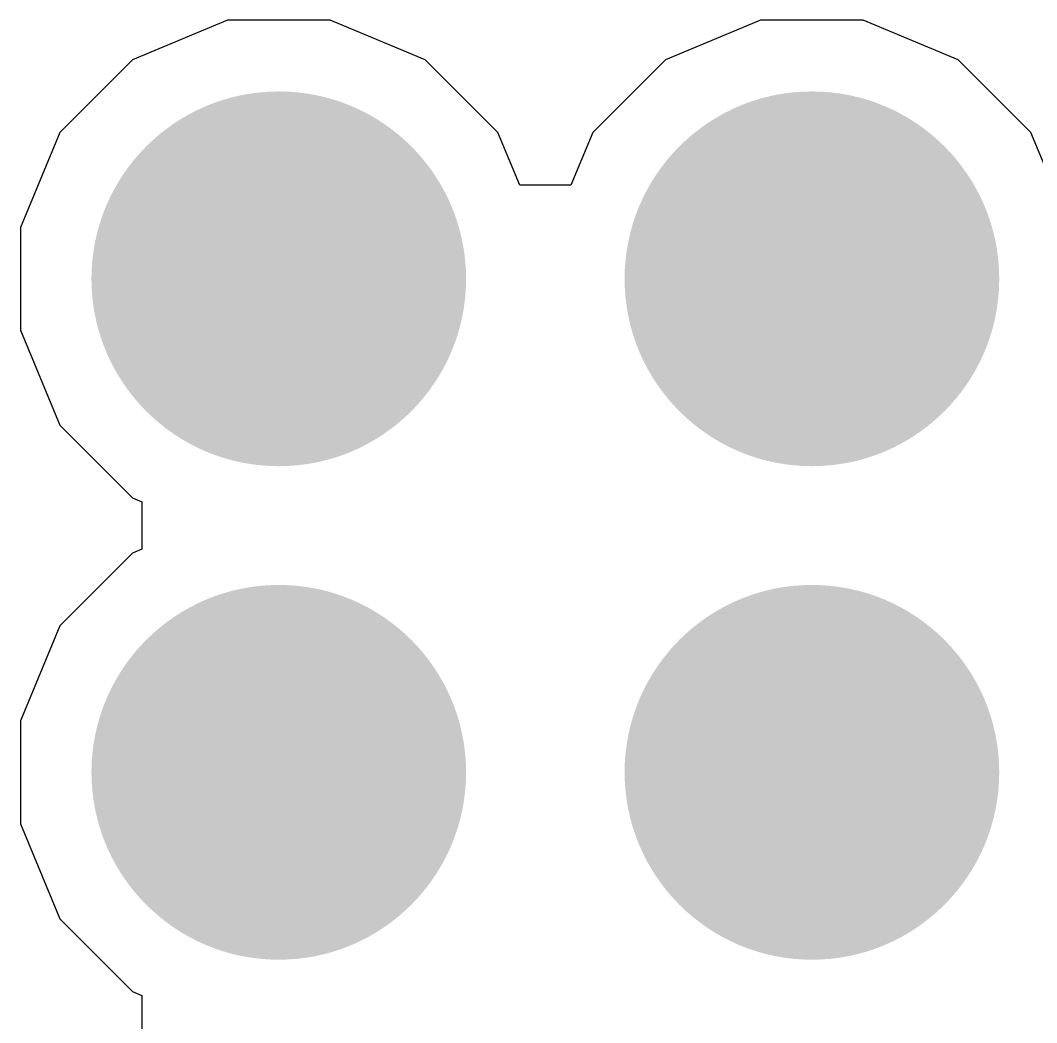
# Model space of a CAD drawing. Header units: inches. Extents: x -4 to 5258, y -4 to 5281.
# Drawn here: x 98.119 to 100.298, y 55.522 to 57.67 of the extents above; entities that cross this region are included whole.
import ezdxf

# ---------------------------------------------------------------- set-up
doc = ezdxf.new("R2010")
doc.units = ezdxf.units.IN
for name, color, linetype in [('Bottom Layer', 5, 'Continuous'), ('Bottom Solder', 6, 'Continuous'), ('Drill Drawing', 1, 'Continuous'), ('Layer 1', 16, 'Continuous'), ('Layer 2', 76, 'Continuous'), ('Top Layer', 1, 'Continuous'), ('Top Solder', 216, 'Continuous'), ('Via Holes', 16, 'Continuous')]:
    doc.layers.add(name, color=color, linetype=linetype)

msp = doc.modelspace()

# ---------------------------------------------------------------- hatches: boundary and pattern name
at = {"layer": 'Bottom Layer'}
h = msp.add_hatch(color=5, dxfattribs=at)
edge = h.paths.add_edge_path()
edge.add_arc((98.6729, 57.1158), 0.3, 0, 360)
h = msp.add_hatch(color=5, dxfattribs=at)
edge = h.paths.add_edge_path()
edge.add_arc((99.8159, 57.1158), 0.3, 0, 360)
h = msp.add_hatch(color=5, dxfattribs=at)
edge = h.paths.add_edge_path()
edge.add_arc((98.6729, 56.0581), 0.3, 0, 360)
h = msp.add_hatch(color=5, dxfattribs=at)
edge = h.paths.add_edge_path()
edge.add_arc((99.8159, 56.0581), 0.3, 0, 360)
at = {"layer": 'Bottom Solder'}
h = msp.add_hatch(color=6, dxfattribs=at)
edge = h.paths.add_edge_path()
edge.add_arc((98.6729, 57.1158), 0.4016, 0, 360)
h = msp.add_hatch(color=6, dxfattribs=at)
edge = h.paths.add_edge_path()
edge.add_arc((99.8159, 57.1158), 0.4016, 0, 360)
h = msp.add_hatch(color=6, dxfattribs=at)
edge = h.paths.add_edge_path()
edge.add_arc((98.6729, 56.0581), 0.4016, 0, 360)
h = msp.add_hatch(color=6, dxfattribs=at)
edge = h.paths.add_edge_path()
edge.add_arc((99.8159, 56.0581), 0.4016, 0, 360)
at = {"layer": 'Layer 1'}
h = msp.add_hatch(color=16, dxfattribs=at)
edge = h.paths.add_edge_path()
edge.add_arc((98.6729, 57.1158), 0.3, 0, 360)
h = msp.add_hatch(color=16, dxfattribs=at)
edge = h.paths.add_edge_path()
edge.add_arc((99.8159, 57.1158), 0.3, 0, 360)
h = msp.add_hatch(color=16, dxfattribs=at)
edge = h.paths.add_edge_path()
edge.add_arc((98.6729, 56.0581), 0.3, 0, 360)
h = msp.add_hatch(color=16, dxfattribs=at)
edge = h.paths.add_edge_path()
edge.add_arc((99.8159, 56.0581), 0.3, 0, 360)
at = {"layer": 'Layer 2'}
h = msp.add_hatch(color=76, dxfattribs=at)
edge = h.paths.add_edge_path()
edge.add_arc((98.6729, 57.1158), 0.3, 0, 360)
h = msp.add_hatch(color=76, dxfattribs=at)
edge = h.paths.add_edge_path()
edge.add_arc((99.8159, 57.1158), 0.3, 0, 360)
h = msp.add_hatch(color=76, dxfattribs=at)
edge = h.paths.add_edge_path()
edge.add_arc((98.6729, 56.0581), 0.3, 0, 360)
h = msp.add_hatch(color=76, dxfattribs=at)
edge = h.paths.add_edge_path()
edge.add_arc((99.8159, 56.0581), 0.3, 0, 360)
at = {"layer": 'Top Layer'}
h = msp.add_hatch(color=1, dxfattribs=at)
edge = h.paths.add_edge_path()
edge.add_arc((98.6729, 57.1158), 0.3, 0, 360)
h = msp.add_hatch(color=1, dxfattribs=at)
edge = h.paths.add_edge_path()
edge.add_arc((99.8159, 57.1158), 0.3, 0, 360)
h = msp.add_hatch(color=1, dxfattribs=at)
edge = h.paths.add_edge_path()
edge.add_arc((98.6729, 56.0581), 0.3, 0, 360)
h = msp.add_hatch(color=1, dxfattribs=at)
edge = h.paths.add_edge_path()
edge.add_arc((99.8159, 56.0581), 0.3, 0, 360)
at = {"layer": 'Top Solder'}
h = msp.add_hatch(color=216, dxfattribs=at)
edge = h.paths.add_edge_path()
edge.add_arc((98.6729, 57.1158), 0.4016, 0, 360)
h = msp.add_hatch(color=216, dxfattribs=at)
edge = h.paths.add_edge_path()
edge.add_arc((99.8159, 57.1158), 0.4016, 0, 360)
h = msp.add_hatch(color=216, dxfattribs=at)
edge = h.paths.add_edge_path()
edge.add_arc((98.6729, 56.0581), 0.4016, 0, 360)
h = msp.add_hatch(color=216, dxfattribs=at)
edge = h.paths.add_edge_path()
edge.add_arc((99.8159, 56.0581), 0.4016, 0, 360)
at = {"layer": 'Via Holes'}
h = msp.add_hatch(color=7, dxfattribs=at)
edge = h.paths.add_edge_path()
edge.add_arc((98.6729, 57.1158), 0.15, 0, 360)
h = msp.add_hatch(color=7, dxfattribs=at)
edge = h.paths.add_edge_path()
edge.add_arc((99.8159, 57.1158), 0.15, 0, 360)
h = msp.add_hatch(color=7, dxfattribs=at)
edge = h.paths.add_edge_path()
edge.add_arc((98.6729, 56.0581), 0.15, 0, 360)
h = msp.add_hatch(color=7, dxfattribs=at)
edge = h.paths.add_edge_path()
edge.add_arc((99.8159, 56.0581), 0.15, 0, 360)

# ---------------------------------------------------------------- linework, layer by layer
at = {"layer": 'Drill Drawing'}
for points in [[(98.5459, 57.2428, 0.0508, 0.0508, 0), (98.5459, 57.3698, 0.0508, 0.0508, 0)], [(98.5459, 57.3698, 0.0508, 0.0508, 0), (98.7999, 57.3698, 0.0508, 0.0508, 0)], [(98.7999, 57.2428, 0.0508, 0.0508, 0), (98.7999, 57.3698, 0.0508, 0.0508, 0)], [(99.6889, 57.2428, 0.0508, 0.0508, 0), (99.6889, 57.3698, 0.0508, 0.0508, 0)], [(99.6889, 57.3698, 0.0508, 0.0508, 0), (99.9429, 57.3698, 0.0508, 0.0508, 0)], [(99.9429, 57.2428, 0.0508, 0.0508, 0), (99.9429, 57.3698, 0.0508, 0.0508, 0)], [(98.5967, 57.192, 0.0508, 0.0508, 0), (98.5967, 57.2682, 0.0508, 0.0508, 0)], [(98.5967, 57.2682, 0.0508, 0.0508, 0), (98.7491, 57.2682, 0.0508, 0.0508, 0)], [(98.7491, 57.192, 0.0508, 0.0508, 0), (98.7491, 57.2682, 0.0508, 0.0508, 0)], [(99.7397, 57.192, 0.0508, 0.0508, 0), (99.7397, 57.2682, 0.0508, 0.0508, 0)], [(99.7397, 57.2682, 0.0508, 0.0508, 0), (99.8921, 57.2682, 0.0508, 0.0508, 0)], [(99.8921, 57.192, 0.0508, 0.0508, 0), (99.8921, 57.2682, 0.0508, 0.0508, 0)], [(98.4189, 56.9888, 0.0508, 0.0508, 0), (98.4189, 57.2428, 0.0508, 0.0508, 0)], [(98.4189, 57.2428, 0.0508, 0.0508, 0), (98.5459, 57.2428, 0.0508, 0.0508, 0)], [(98.7999, 57.2428, 0.0508, 0.0508, 0), (98.9269, 57.2428, 0.0508, 0.0508, 0)], [(98.9269, 56.9888, 0.0508, 0.0508, 0), (98.9269, 57.2428, 0.0508, 0.0508, 0)], [(99.5619, 56.9888, 0.0508, 0.0508, 0), (99.5619, 57.2428, 0.0508, 0.0508, 0)], [(99.5619, 57.2428, 0.0508, 0.0508, 0), (99.6889, 57.2428, 0.0508, 0.0508, 0)], [(99.9429, 57.2428, 0.0508, 0.0508, 0), (100.0699, 57.2428, 0.0508, 0.0508, 0)], [(100.0699, 56.9888, 0.0508, 0.0508, 0), (100.0699, 57.2428, 0.0508, 0.0508, 0)], [(98.5205, 57.0396, 0.0508, 0.0508, 0), (98.5205, 57.192, 0.0508, 0.0508, 0)], [(98.5205, 57.192, 0.0508, 0.0508, 0), (98.5967, 57.192, 0.0508, 0.0508, 0)], [(98.7491, 57.192, 0.0508, 0.0508, 0), (98.8253, 57.192, 0.0508, 0.0508, 0)], [(98.8253, 57.0396, 0.0508, 0.0508, 0), (98.8253, 57.192, 0.0508, 0.0508, 0)], [(99.6635, 57.0396, 0.0508, 0.0508, 0), (99.6635, 57.192, 0.0508, 0.0508, 0)], [(99.6635, 57.192, 0.0508, 0.0508, 0), (99.7397, 57.192, 0.0508, 0.0508, 0)], [(99.8921, 57.192, 0.0508, 0.0508, 0), (99.9683, 57.192, 0.0508, 0.0508, 0)], [(99.9683, 57.0396, 0.0508, 0.0508, 0), (99.9683, 57.192, 0.0508, 0.0508, 0)], [(98.5205, 57.0396, 0.0508, 0.0508, 0), (98.5967, 57.0396, 0.0508, 0.0508, 0)], [(98.5967, 56.9634, 0.0508, 0.0508, 0), (98.5967, 57.0396, 0.0508, 0.0508, 0)], [(98.7491, 57.0396, 0.0508, 0.0508, 0), (98.8253, 57.0396, 0.0508, 0.0508, 0)], [(98.7491, 56.9634, 0.0508, 0.0508, 0), (98.7491, 57.0396, 0.0508, 0.0508, 0)], [(99.6635, 57.0396, 0.0508, 0.0508, 0), (99.7397, 57.0396, 0.0508, 0.0508, 0)], [(99.7397, 56.9634, 0.0508, 0.0508, 0), (99.7397, 57.0396, 0.0508, 0.0508, 0)], [(99.8921, 57.0396, 0.0508, 0.0508, 0), (99.9683, 57.0396, 0.0508, 0.0508, 0)], [(99.8921, 56.9634, 0.0508, 0.0508, 0), (99.8921, 57.0396, 0.0508, 0.0508, 0)], [(98.4189, 56.9888, 0.0508, 0.0508, 0), (98.5459, 56.9888, 0.0508, 0.0508, 0)], [(98.5459, 56.8618, 0.0508, 0.0508, 0), (98.5459, 56.9888, 0.0508, 0.0508, 0)], [(98.7999, 56.9888, 0.0508, 0.0508, 0), (98.9269, 56.9888, 0.0508, 0.0508, 0)], [(98.7999, 56.8618, 0.0508, 0.0508, 0), (98.7999, 56.9888, 0.0508, 0.0508, 0)], [(99.5619, 56.9888, 0.0508, 0.0508, 0), (99.6889, 56.9888, 0.0508, 0.0508, 0)], [(99.6889, 56.8618, 0.0508, 0.0508, 0), (99.6889, 56.9888, 0.0508, 0.0508, 0)], [(99.9429, 56.9888, 0.0508, 0.0508, 0), (100.0699, 56.9888, 0.0508, 0.0508, 0)], [(99.9429, 56.8618, 0.0508, 0.0508, 0), (99.9429, 56.9888, 0.0508, 0.0508, 0)], [(98.5967, 56.9634, 0.0508, 0.0508, 0), (98.7491, 56.9634, 0.0508, 0.0508, 0)], [(99.7397, 56.9634, 0.0508, 0.0508, 0), (99.8921, 56.9634, 0.0508, 0.0508, 0)], [(98.5459, 56.8618, 0.0508, 0.0508, 0), (98.7999, 56.8618, 0.0508, 0.0508, 0)], [(99.6889, 56.8618, 0.0508, 0.0508, 0), (99.9429, 56.8618, 0.0508, 0.0508, 0)], [(98.5459, 56.1851, 0.0508, 0.0508, 0), (98.5459, 56.3121, 0.0508, 0.0508, 0)], [(98.5459, 56.3121, 0.0508, 0.0508, 0), (98.7999, 56.3121, 0.0508, 0.0508, 0)], [(98.7999, 56.1851, 0.0508, 0.0508, 0), (98.7999, 56.3121, 0.0508, 0.0508, 0)], [(99.6889, 56.1851, 0.0508, 0.0508, 0), (99.6889, 56.3121, 0.0508, 0.0508, 0)], [(99.6889, 56.3121, 0.0508, 0.0508, 0), (99.9429, 56.3121, 0.0508, 0.0508, 0)], [(99.9429, 56.1851, 0.0508, 0.0508, 0), (99.9429, 56.3121, 0.0508, 0.0508, 0)], [(98.5967, 56.1343, 0.0508, 0.0508, 0), (98.5967, 56.2105, 0.0508, 0.0508, 0)], [(98.5967, 56.2105, 0.0508, 0.0508, 0), (98.7491, 56.2105, 0.0508, 0.0508, 0)], [(98.7491, 56.1343, 0.0508, 0.0508, 0), (98.7491, 56.2105, 0.0508, 0.0508, 0)], [(99.7397, 56.1343, 0.0508, 0.0508, 0), (99.7397, 56.2105, 0.0508, 0.0508, 0)], [(99.7397, 56.2105, 0.0508, 0.0508, 0), (99.8921, 56.2105, 0.0508, 0.0508, 0)], [(99.8921, 56.1343, 0.0508, 0.0508, 0), (99.8921, 56.2105, 0.0508, 0.0508, 0)], [(98.4189, 55.9311, 0.0508, 0.0508, 0), (98.4189, 56.1851, 0.0508, 0.0508, 0)], [(98.4189, 56.1851, 0.0508, 0.0508, 0), (98.5459, 56.1851, 0.0508, 0.0508, 0)], [(98.7999, 56.1851, 0.0508, 0.0508, 0), (98.9269, 56.1851, 0.0508, 0.0508, 0)], [(98.9269, 55.9311, 0.0508, 0.0508, 0), (98.9269, 56.1851, 0.0508, 0.0508, 0)], [(99.5619, 55.9311, 0.0508, 0.0508, 0), (99.5619, 56.1851, 0.0508, 0.0508, 0)], [(99.5619, 56.1851, 0.0508, 0.0508, 0), (99.6889, 56.1851, 0.0508, 0.0508, 0)], [(99.9429, 56.1851, 0.0508, 0.0508, 0), (100.0699, 56.1851, 0.0508, 0.0508, 0)], [(100.0699, 55.9311, 0.0508, 0.0508, 0), (100.0699, 56.1851, 0.0508, 0.0508, 0)], [(98.5205, 55.9819, 0.0508, 0.0508, 0), (98.5205, 56.1343, 0.0508, 0.0508, 0)], [(98.5205, 56.1343, 0.0508, 0.0508, 0), (98.5967, 56.1343, 0.0508, 0.0508, 0)], [(98.7491, 56.1343, 0.0508, 0.0508, 0), (98.8253, 56.1343, 0.0508, 0.0508, 0)], [(98.8253, 55.9819, 0.0508, 0.0508, 0), (98.8253, 56.1343, 0.0508, 0.0508, 0)], [(99.6635, 55.9819, 0.0508, 0.0508, 0), (99.6635, 56.1343, 0.0508, 0.0508, 0)], [(99.6635, 56.1343, 0.0508, 0.0508, 0), (99.7397, 56.1343, 0.0508, 0.0508, 0)], [(99.8921, 56.1343, 0.0508, 0.0508, 0), (99.9683, 56.1343, 0.0508, 0.0508, 0)], [(99.9683, 55.9819, 0.0508, 0.0508, 0), (99.9683, 56.1343, 0.0508, 0.0508, 0)], [(98.5205, 55.9819, 0.0508, 0.0508, 0), (98.5967, 55.9819, 0.0508, 0.0508, 0)], [(98.5967, 55.9057, 0.0508, 0.0508, 0), (98.5967, 55.9819, 0.0508, 0.0508, 0)], [(98.7491, 55.9819, 0.0508, 0.0508, 0), (98.8253, 55.9819, 0.0508, 0.0508, 0)], [(98.7491, 55.9057, 0.0508, 0.0508, 0), (98.7491, 55.9819, 0.0508, 0.0508, 0)], [(99.6635, 55.9819, 0.0508, 0.0508, 0), (99.7397, 55.9819, 0.0508, 0.0508, 0)], [(99.7397, 55.9057, 0.0508, 0.0508, 0), (99.7397, 55.9819, 0.0508, 0.0508, 0)], [(99.8921, 55.9819, 0.0508, 0.0508, 0), (99.9683, 55.9819, 0.0508, 0.0508, 0)], [(99.8921, 55.9057, 0.0508, 0.0508, 0), (99.8921, 55.9819, 0.0508, 0.0508, 0)], [(98.4189, 55.9311, 0.0508, 0.0508, 0), (98.5459, 55.9311, 0.0508, 0.0508, 0)], [(98.5459, 55.8041, 0.0508, 0.0508, 0), (98.5459, 55.9311, 0.0508, 0.0508, 0)], [(98.7999, 55.9311, 0.0508, 0.0508, 0), (98.9269, 55.9311, 0.0508, 0.0508, 0)], [(98.7999, 55.8041, 0.0508, 0.0508, 0), (98.7999, 55.9311, 0.0508, 0.0508, 0)], [(99.5619, 55.9311, 0.0508, 0.0508, 0), (99.6889, 55.9311, 0.0508, 0.0508, 0)], [(99.6889, 55.8041, 0.0508, 0.0508, 0), (99.6889, 55.9311, 0.0508, 0.0508, 0)], [(99.9429, 55.9311, 0.0508, 0.0508, 0), (100.0699, 55.9311, 0.0508, 0.0508, 0)], [(99.9429, 55.8041, 0.0508, 0.0508, 0), (99.9429, 55.9311, 0.0508, 0.0508, 0)], [(98.5967, 55.9057, 0.0508, 0.0508, 0), (98.7491, 55.9057, 0.0508, 0.0508, 0)], [(99.7397, 55.9057, 0.0508, 0.0508, 0), (99.8921, 55.9057, 0.0508, 0.0508, 0)], [(98.5459, 55.8041, 0.0508, 0.0508, 0), (98.7999, 55.8041, 0.0508, 0.0508, 0)], [(99.6889, 55.8041, 0.0508, 0.0508, 0), (99.9429, 55.8041, 0.0508, 0.0508, 0)]]:
    msp.add_lwpolyline(points, format="xyseb", dxfattribs=at)
for points in [[(98.5332, 57.3698, 0.0254, 0.0254, 1), (98.5586, 57.3698, 0.0254, 0.0254, 1)], [(98.5332, 57.3698, 0.0254, 0.0254, 1), (98.5586, 57.3698, 0.0254, 0.0254, 1)], [(98.7872, 57.3698, 0.0254, 0.0254, 1), (98.8126, 57.3698, 0.0254, 0.0254, 1)], [(98.7872, 57.3698, 0.0254, 0.0254, 1), (98.8126, 57.3698, 0.0254, 0.0254, 1)], [(99.6762, 57.3698, 0.0254, 0.0254, 1), (99.7016, 57.3698, 0.0254, 0.0254, 1)], [(99.6762, 57.3698, 0.0254, 0.0254, 1), (99.7016, 57.3698, 0.0254, 0.0254, 1)], [(99.9302, 57.3698, 0.0254, 0.0254, 1), (99.9556, 57.3698, 0.0254, 0.0254, 1)], [(99.9302, 57.3698, 0.0254, 0.0254, 1), (99.9556, 57.3698, 0.0254, 0.0254, 1)], [(98.584, 57.2682, 0.0254, 0.0254, 1), (98.6094, 57.2682, 0.0254, 0.0254, 1)], [(98.584, 57.2682, 0.0254, 0.0254, 1), (98.6094, 57.2682, 0.0254, 0.0254, 1)], [(98.7364, 57.2682, 0.0254, 0.0254, 1), (98.7618, 57.2682, 0.0254, 0.0254, 1)], [(98.7364, 57.2682, 0.0254, 0.0254, 1), (98.7618, 57.2682, 0.0254, 0.0254, 1)], [(99.727, 57.2682, 0.0254, 0.0254, 1), (99.7524, 57.2682, 0.0254, 0.0254, 1)], [(99.727, 57.2682, 0.0254, 0.0254, 1), (99.7524, 57.2682, 0.0254, 0.0254, 1)], [(99.8794, 57.2682, 0.0254, 0.0254, 1), (99.9048, 57.2682, 0.0254, 0.0254, 1)], [(99.8794, 57.2682, 0.0254, 0.0254, 1), (99.9048, 57.2682, 0.0254, 0.0254, 1)], [(98.4062, 57.2428, 0.0254, 0.0254, 1), (98.4316, 57.2428, 0.0254, 0.0254, 1)], [(98.4062, 57.2428, 0.0254, 0.0254, 1), (98.4316, 57.2428, 0.0254, 0.0254, 1)], [(98.5332, 57.2428, 0.0254, 0.0254, 1), (98.5586, 57.2428, 0.0254, 0.0254, 1)], [(98.5332, 57.2428, 0.0254, 0.0254, 1), (98.5586, 57.2428, 0.0254, 0.0254, 1)], [(98.7872, 57.2428, 0.0254, 0.0254, 1), (98.8126, 57.2428, 0.0254, 0.0254, 1)], [(98.7872, 57.2428, 0.0254, 0.0254, 1), (98.8126, 57.2428, 0.0254, 0.0254, 1)], [(98.9142, 57.2428, 0.0254, 0.0254, 1), (98.9396, 57.2428, 0.0254, 0.0254, 1)], [(98.9142, 57.2428, 0.0254, 0.0254, 1), (98.9396, 57.2428, 0.0254, 0.0254, 1)], [(99.5492, 57.2428, 0.0254, 0.0254, 1), (99.5746, 57.2428, 0.0254, 0.0254, 1)], [(99.5492, 57.2428, 0.0254, 0.0254, 1), (99.5746, 57.2428, 0.0254, 0.0254, 1)], [(99.6762, 57.2428, 0.0254, 0.0254, 1), (99.7016, 57.2428, 0.0254, 0.0254, 1)], [(99.6762, 57.2428, 0.0254, 0.0254, 1), (99.7016, 57.2428, 0.0254, 0.0254, 1)], [(99.9302, 57.2428, 0.0254, 0.0254, 1), (99.9556, 57.2428, 0.0254, 0.0254, 1)], [(99.9302, 57.2428, 0.0254, 0.0254, 1), (99.9556, 57.2428, 0.0254, 0.0254, 1)], [(100.0572, 57.2428, 0.0254, 0.0254, 1), (100.0826, 57.2428, 0.0254, 0.0254, 1)], [(100.0572, 57.2428, 0.0254, 0.0254, 1), (100.0826, 57.2428, 0.0254, 0.0254, 1)], [(98.5078, 57.192, 0.0254, 0.0254, 1), (98.5332, 57.192, 0.0254, 0.0254, 1)], [(98.5078, 57.192, 0.0254, 0.0254, 1), (98.5332, 57.192, 0.0254, 0.0254, 1)], [(98.584, 57.192, 0.0254, 0.0254, 1), (98.6094, 57.192, 0.0254, 0.0254, 1)], [(98.584, 57.192, 0.0254, 0.0254, 1), (98.6094, 57.192, 0.0254, 0.0254, 1)], [(98.7364, 57.192, 0.0254, 0.0254, 1), (98.7618, 57.192, 0.0254, 0.0254, 1)], [(98.7364, 57.192, 0.0254, 0.0254, 1), (98.7618, 57.192, 0.0254, 0.0254, 1)], [(98.8126, 57.192, 0.0254, 0.0254, 1), (98.838, 57.192, 0.0254, 0.0254, 1)], [(98.8126, 57.192, 0.0254, 0.0254, 1), (98.838, 57.192, 0.0254, 0.0254, 1)], [(99.6508, 57.192, 0.0254, 0.0254, 1), (99.6762, 57.192, 0.0254, 0.0254, 1)], [(99.6508, 57.192, 0.0254, 0.0254, 1), (99.6762, 57.192, 0.0254, 0.0254, 1)], [(99.727, 57.192, 0.0254, 0.0254, 1), (99.7524, 57.192, 0.0254, 0.0254, 1)], [(99.727, 57.192, 0.0254, 0.0254, 1), (99.7524, 57.192, 0.0254, 0.0254, 1)], [(99.8794, 57.192, 0.0254, 0.0254, 1), (99.9048, 57.192, 0.0254, 0.0254, 1)], [(99.8794, 57.192, 0.0254, 0.0254, 1), (99.9048, 57.192, 0.0254, 0.0254, 1)], [(99.9556, 57.192, 0.0254, 0.0254, 1), (99.981, 57.192, 0.0254, 0.0254, 1)], [(99.9556, 57.192, 0.0254, 0.0254, 1), (99.981, 57.192, 0.0254, 0.0254, 1)], [(98.5078, 57.0396, 0.0254, 0.0254, 1), (98.5332, 57.0396, 0.0254, 0.0254, 1)], [(98.5078, 57.0396, 0.0254, 0.0254, 1), (98.5332, 57.0396, 0.0254, 0.0254, 1)], [(98.584, 57.0396, 0.0254, 0.0254, 1), (98.6094, 57.0396, 0.0254, 0.0254, 1)], [(98.584, 57.0396, 0.0254, 0.0254, 1), (98.6094, 57.0396, 0.0254, 0.0254, 1)], [(98.7364, 57.0396, 0.0254, 0.0254, 1), (98.7618, 57.0396, 0.0254, 0.0254, 1)], [(98.7364, 57.0396, 0.0254, 0.0254, 1), (98.7618, 57.0396, 0.0254, 0.0254, 1)], [(98.8126, 57.0396, 0.0254, 0.0254, 1), (98.838, 57.0396, 0.0254, 0.0254, 1)], [(98.8126, 57.0396, 0.0254, 0.0254, 1), (98.838, 57.0396, 0.0254, 0.0254, 1)], [(99.6508, 57.0396, 0.0254, 0.0254, 1), (99.6762, 57.0396, 0.0254, 0.0254, 1)], [(99.6508, 57.0396, 0.0254, 0.0254, 1), (99.6762, 57.0396, 0.0254, 0.0254, 1)], [(99.727, 57.0396, 0.0254, 0.0254, 1), (99.7524, 57.0396, 0.0254, 0.0254, 1)], [(99.727, 57.0396, 0.0254, 0.0254, 1), (99.7524, 57.0396, 0.0254, 0.0254, 1)], [(99.8794, 57.0396, 0.0254, 0.0254, 1), (99.9048, 57.0396, 0.0254, 0.0254, 1)], [(99.8794, 57.0396, 0.0254, 0.0254, 1), (99.9048, 57.0396, 0.0254, 0.0254, 1)], [(99.9556, 57.0396, 0.0254, 0.0254, 1), (99.981, 57.0396, 0.0254, 0.0254, 1)], [(99.9556, 57.0396, 0.0254, 0.0254, 1), (99.981, 57.0396, 0.0254, 0.0254, 1)], [(98.4062, 56.9888, 0.0254, 0.0254, 1), (98.4316, 56.9888, 0.0254, 0.0254, 1)], [(98.4062, 56.9888, 0.0254, 0.0254, 1), (98.4316, 56.9888, 0.0254, 0.0254, 1)], [(98.5332, 56.9888, 0.0254, 0.0254, 1), (98.5586, 56.9888, 0.0254, 0.0254, 1)], [(98.5332, 56.9888, 0.0254, 0.0254, 1), (98.5586, 56.9888, 0.0254, 0.0254, 1)], [(98.7872, 56.9888, 0.0254, 0.0254, 1), (98.8126, 56.9888, 0.0254, 0.0254, 1)], [(98.7872, 56.9888, 0.0254, 0.0254, 1), (98.8126, 56.9888, 0.0254, 0.0254, 1)], [(98.9142, 56.9888, 0.0254, 0.0254, 1), (98.9396, 56.9888, 0.0254, 0.0254, 1)], [(98.9142, 56.9888, 0.0254, 0.0254, 1), (98.9396, 56.9888, 0.0254, 0.0254, 1)], [(99.5492, 56.9888, 0.0254, 0.0254, 1), (99.5746, 56.9888, 0.0254, 0.0254, 1)], [(99.5492, 56.9888, 0.0254, 0.0254, 1), (99.5746, 56.9888, 0.0254, 0.0254, 1)], [(99.6762, 56.9888, 0.0254, 0.0254, 1), (99.7016, 56.9888, 0.0254, 0.0254, 1)], [(99.6762, 56.9888, 0.0254, 0.0254, 1), (99.7016, 56.9888, 0.0254, 0.0254, 1)], [(99.9302, 56.9888, 0.0254, 0.0254, 1), (99.9556, 56.9888, 0.0254, 0.0254, 1)], [(99.9302, 56.9888, 0.0254, 0.0254, 1), (99.9556, 56.9888, 0.0254, 0.0254, 1)], [(100.0572, 56.9888, 0.0254, 0.0254, 1), (100.0826, 56.9888, 0.0254, 0.0254, 1)], [(100.0572, 56.9888, 0.0254, 0.0254, 1), (100.0826, 56.9888, 0.0254, 0.0254, 1)], [(98.584, 56.9634, 0.0254, 0.0254, 1), (98.6094, 56.9634, 0.0254, 0.0254, 1)], [(98.584, 56.9634, 0.0254, 0.0254, 1), (98.6094, 56.9634, 0.0254, 0.0254, 1)], [(98.7364, 56.9634, 0.0254, 0.0254, 1), (98.7618, 56.9634, 0.0254, 0.0254, 1)], [(98.7364, 56.9634, 0.0254, 0.0254, 1), (98.7618, 56.9634, 0.0254, 0.0254, 1)], [(99.727, 56.9634, 0.0254, 0.0254, 1), (99.7524, 56.9634, 0.0254, 0.0254, 1)], [(99.727, 56.9634, 0.0254, 0.0254, 1), (99.7524, 56.9634, 0.0254, 0.0254, 1)], [(99.8794, 56.9634, 0.0254, 0.0254, 1), (99.9048, 56.9634, 0.0254, 0.0254, 1)], [(99.8794, 56.9634, 0.0254, 0.0254, 1), (99.9048, 56.9634, 0.0254, 0.0254, 1)], [(98.5332, 56.8618, 0.0254, 0.0254, 1), (98.5586, 56.8618, 0.0254, 0.0254, 1)], [(98.5332, 56.8618, 0.0254, 0.0254, 1), (98.5586, 56.8618, 0.0254, 0.0254, 1)], [(98.7872, 56.8618, 0.0254, 0.0254, 1), (98.8126, 56.8618, 0.0254, 0.0254, 1)], [(98.7872, 56.8618, 0.0254, 0.0254, 1), (98.8126, 56.8618, 0.0254, 0.0254, 1)], [(99.6762, 56.8618, 0.0254, 0.0254, 1), (99.7016, 56.8618, 0.0254, 0.0254, 1)], [(99.6762, 56.8618, 0.0254, 0.0254, 1), (99.7016, 56.8618, 0.0254, 0.0254, 1)], [(99.9302, 56.8618, 0.0254, 0.0254, 1), (99.9556, 56.8618, 0.0254, 0.0254, 1)], [(99.9302, 56.8618, 0.0254, 0.0254, 1), (99.9556, 56.8618, 0.0254, 0.0254, 1)], [(98.5332, 56.3121, 0.0254, 0.0254, 1), (98.5586, 56.3121, 0.0254, 0.0254, 1)], [(98.5332, 56.3121, 0.0254, 0.0254, 1), (98.5586, 56.3121, 0.0254, 0.0254, 1)], [(98.7872, 56.3121, 0.0254, 0.0254, 1), (98.8126, 56.3121, 0.0254, 0.0254, 1)], [(98.7872, 56.3121, 0.0254, 0.0254, 1), (98.8126, 56.3121, 0.0254, 0.0254, 1)], [(99.6762, 56.3121, 0.0254, 0.0254, 1), (99.7016, 56.3121, 0.0254, 0.0254, 1)], [(99.6762, 56.3121, 0.0254, 0.0254, 1), (99.7016, 56.3121, 0.0254, 0.0254, 1)], [(99.9302, 56.3121, 0.0254, 0.0254, 1), (99.9556, 56.3121, 0.0254, 0.0254, 1)], [(99.9302, 56.3121, 0.0254, 0.0254, 1), (99.9556, 56.3121, 0.0254, 0.0254, 1)], [(98.584, 56.2105, 0.0254, 0.0254, 1), (98.6094, 56.2105, 0.0254, 0.0254, 1)], [(98.584, 56.2105, 0.0254, 0.0254, 1), (98.6094, 56.2105, 0.0254, 0.0254, 1)], [(98.7364, 56.2105, 0.0254, 0.0254, 1), (98.7618, 56.2105, 0.0254, 0.0254, 1)], [(98.7364, 56.2105, 0.0254, 0.0254, 1), (98.7618, 56.2105, 0.0254, 0.0254, 1)], [(99.727, 56.2105, 0.0254, 0.0254, 1), (99.7524, 56.2105, 0.0254, 0.0254, 1)], [(99.727, 56.2105, 0.0254, 0.0254, 1), (99.7524, 56.2105, 0.0254, 0.0254, 1)], [(99.8794, 56.2105, 0.0254, 0.0254, 1), (99.9048, 56.2105, 0.0254, 0.0254, 1)], [(99.8794, 56.2105, 0.0254, 0.0254, 1), (99.9048, 56.2105, 0.0254, 0.0254, 1)], [(98.4062, 56.1851, 0.0254, 0.0254, 1), (98.4316, 56.1851, 0.0254, 0.0254, 1)], [(98.4062, 56.1851, 0.0254, 0.0254, 1), (98.4316, 56.1851, 0.0254, 0.0254, 1)], [(98.5332, 56.1851, 0.0254, 0.0254, 1), (98.5586, 56.1851, 0.0254, 0.0254, 1)], [(98.5332, 56.1851, 0.0254, 0.0254, 1), (98.5586, 56.1851, 0.0254, 0.0254, 1)], [(98.7872, 56.1851, 0.0254, 0.0254, 1), (98.8126, 56.1851, 0.0254, 0.0254, 1)], [(98.7872, 56.1851, 0.0254, 0.0254, 1), (98.8126, 56.1851, 0.0254, 0.0254, 1)], [(98.9142, 56.1851, 0.0254, 0.0254, 1), (98.9396, 56.1851, 0.0254, 0.0254, 1)], [(98.9142, 56.1851, 0.0254, 0.0254, 1), (98.9396, 56.1851, 0.0254, 0.0254, 1)], [(99.5492, 56.1851, 0.0254, 0.0254, 1), (99.5746, 56.1851, 0.0254, 0.0254, 1)], [(99.5492, 56.1851, 0.0254, 0.0254, 1), (99.5746, 56.1851, 0.0254, 0.0254, 1)], [(99.6762, 56.1851, 0.0254, 0.0254, 1), (99.7016, 56.1851, 0.0254, 0.0254, 1)], [(99.6762, 56.1851, 0.0254, 0.0254, 1), (99.7016, 56.1851, 0.0254, 0.0254, 1)], [(99.9302, 56.1851, 0.0254, 0.0254, 1), (99.9556, 56.1851, 0.0254, 0.0254, 1)], [(99.9302, 56.1851, 0.0254, 0.0254, 1), (99.9556, 56.1851, 0.0254, 0.0254, 1)], [(100.0572, 56.1851, 0.0254, 0.0254, 1), (100.0826, 56.1851, 0.0254, 0.0254, 1)], [(100.0572, 56.1851, 0.0254, 0.0254, 1), (100.0826, 56.1851, 0.0254, 0.0254, 1)], [(98.5078, 56.1343, 0.0254, 0.0254, 1), (98.5332, 56.1343, 0.0254, 0.0254, 1)], [(98.5078, 56.1343, 0.0254, 0.0254, 1), (98.5332, 56.1343, 0.0254, 0.0254, 1)], [(98.584, 56.1343, 0.0254, 0.0254, 1), (98.6094, 56.1343, 0.0254, 0.0254, 1)], [(98.584, 56.1343, 0.0254, 0.0254, 1), (98.6094, 56.1343, 0.0254, 0.0254, 1)], [(98.7364, 56.1343, 0.0254, 0.0254, 1), (98.7618, 56.1343, 0.0254, 0.0254, 1)], [(98.7364, 56.1343, 0.0254, 0.0254, 1), (98.7618, 56.1343, 0.0254, 0.0254, 1)], [(98.8126, 56.1343, 0.0254, 0.0254, 1), (98.838, 56.1343, 0.0254, 0.0254, 1)], [(98.8126, 56.1343, 0.0254, 0.0254, 1), (98.838, 56.1343, 0.0254, 0.0254, 1)], [(99.6508, 56.1343, 0.0254, 0.0254, 1), (99.6762, 56.1343, 0.0254, 0.0254, 1)], [(99.6508, 56.1343, 0.0254, 0.0254, 1), (99.6762, 56.1343, 0.0254, 0.0254, 1)], [(99.727, 56.1343, 0.0254, 0.0254, 1), (99.7524, 56.1343, 0.0254, 0.0254, 1)], [(99.727, 56.1343, 0.0254, 0.0254, 1), (99.7524, 56.1343, 0.0254, 0.0254, 1)], [(99.8794, 56.1343, 0.0254, 0.0254, 1), (99.9048, 56.1343, 0.0254, 0.0254, 1)], [(99.8794, 56.1343, 0.0254, 0.0254, 1), (99.9048, 56.1343, 0.0254, 0.0254, 1)], [(99.9556, 56.1343, 0.0254, 0.0254, 1), (99.981, 56.1343, 0.0254, 0.0254, 1)], [(99.9556, 56.1343, 0.0254, 0.0254, 1), (99.981, 56.1343, 0.0254, 0.0254, 1)], [(98.5078, 55.9819, 0.0254, 0.0254, 1), (98.5332, 55.9819, 0.0254, 0.0254, 1)], [(98.5078, 55.9819, 0.0254, 0.0254, 1), (98.5332, 55.9819, 0.0254, 0.0254, 1)], [(98.584, 55.9819, 0.0254, 0.0254, 1), (98.6094, 55.9819, 0.0254, 0.0254, 1)], [(98.584, 55.9819, 0.0254, 0.0254, 1), (98.6094, 55.9819, 0.0254, 0.0254, 1)], [(98.7364, 55.9819, 0.0254, 0.0254, 1), (98.7618, 55.9819, 0.0254, 0.0254, 1)], [(98.7364, 55.9819, 0.0254, 0.0254, 1), (98.7618, 55.9819, 0.0254, 0.0254, 1)], [(98.8126, 55.9819, 0.0254, 0.0254, 1), (98.838, 55.9819, 0.0254, 0.0254, 1)], [(98.8126, 55.9819, 0.0254, 0.0254, 1), (98.838, 55.9819, 0.0254, 0.0254, 1)], [(99.6508, 55.9819, 0.0254, 0.0254, 1), (99.6762, 55.9819, 0.0254, 0.0254, 1)], [(99.6508, 55.9819, 0.0254, 0.0254, 1), (99.6762, 55.9819, 0.0254, 0.0254, 1)], [(99.727, 55.9819, 0.0254, 0.0254, 1), (99.7524, 55.9819, 0.0254, 0.0254, 1)], [(99.727, 55.9819, 0.0254, 0.0254, 1), (99.7524, 55.9819, 0.0254, 0.0254, 1)], [(99.8794, 55.9819, 0.0254, 0.0254, 1), (99.9048, 55.9819, 0.0254, 0.0254, 1)], [(99.8794, 55.9819, 0.0254, 0.0254, 1), (99.9048, 55.9819, 0.0254, 0.0254, 1)], [(99.9556, 55.9819, 0.0254, 0.0254, 1), (99.981, 55.9819, 0.0254, 0.0254, 1)], [(99.9556, 55.9819, 0.0254, 0.0254, 1), (99.981, 55.9819, 0.0254, 0.0254, 1)], [(98.4062, 55.9311, 0.0254, 0.0254, 1), (98.4316, 55.9311, 0.0254, 0.0254, 1)], [(98.4062, 55.9311, 0.0254, 0.0254, 1), (98.4316, 55.9311, 0.0254, 0.0254, 1)], [(98.5332, 55.9311, 0.0254, 0.0254, 1), (98.5586, 55.9311, 0.0254, 0.0254, 1)], [(98.5332, 55.9311, 0.0254, 0.0254, 1), (98.5586, 55.9311, 0.0254, 0.0254, 1)], [(98.7872, 55.9311, 0.0254, 0.0254, 1), (98.8126, 55.9311, 0.0254, 0.0254, 1)], [(98.7872, 55.9311, 0.0254, 0.0254, 1), (98.8126, 55.9311, 0.0254, 0.0254, 1)], [(98.9142, 55.9311, 0.0254, 0.0254, 1), (98.9396, 55.9311, 0.0254, 0.0254, 1)], [(98.9142, 55.9311, 0.0254, 0.0254, 1), (98.9396, 55.9311, 0.0254, 0.0254, 1)], [(99.5492, 55.9311, 0.0254, 0.0254, 1), (99.5746, 55.9311, 0.0254, 0.0254, 1)], [(99.5492, 55.9311, 0.0254, 0.0254, 1), (99.5746, 55.9311, 0.0254, 0.0254, 1)], [(99.6762, 55.9311, 0.0254, 0.0254, 1), (99.7016, 55.9311, 0.0254, 0.0254, 1)], [(99.6762, 55.9311, 0.0254, 0.0254, 1), (99.7016, 55.9311, 0.0254, 0.0254, 1)], [(99.9302, 55.9311, 0.0254, 0.0254, 1), (99.9556, 55.9311, 0.0254, 0.0254, 1)], [(99.9302, 55.9311, 0.0254, 0.0254, 1), (99.9556, 55.9311, 0.0254, 0.0254, 1)], [(100.0572, 55.9311, 0.0254, 0.0254, 1), (100.0826, 55.9311, 0.0254, 0.0254, 1)], [(100.0572, 55.9311, 0.0254, 0.0254, 1), (100.0826, 55.9311, 0.0254, 0.0254, 1)], [(98.584, 55.9057, 0.0254, 0.0254, 1), (98.6094, 55.9057, 0.0254, 0.0254, 1)], [(98.584, 55.9057, 0.0254, 0.0254, 1), (98.6094, 55.9057, 0.0254, 0.0254, 1)], [(98.7364, 55.9057, 0.0254, 0.0254, 1), (98.7618, 55.9057, 0.0254, 0.0254, 1)], [(98.7364, 55.9057, 0.0254, 0.0254, 1), (98.7618, 55.9057, 0.0254, 0.0254, 1)], [(99.727, 55.9057, 0.0254, 0.0254, 1), (99.7524, 55.9057, 0.0254, 0.0254, 1)], [(99.727, 55.9057, 0.0254, 0.0254, 1), (99.7524, 55.9057, 0.0254, 0.0254, 1)], [(99.8794, 55.9057, 0.0254, 0.0254, 1), (99.9048, 55.9057, 0.0254, 0.0254, 1)], [(99.8794, 55.9057, 0.0254, 0.0254, 1), (99.9048, 55.9057, 0.0254, 0.0254, 1)], [(98.5332, 55.8041, 0.0254, 0.0254, 1), (98.5586, 55.8041, 0.0254, 0.0254, 1)], [(98.5332, 55.8041, 0.0254, 0.0254, 1), (98.5586, 55.8041, 0.0254, 0.0254, 1)], [(98.7872, 55.8041, 0.0254, 0.0254, 1), (98.8126, 55.8041, 0.0254, 0.0254, 1)], [(98.7872, 55.8041, 0.0254, 0.0254, 1), (98.8126, 55.8041, 0.0254, 0.0254, 1)], [(99.6762, 55.8041, 0.0254, 0.0254, 1), (99.7016, 55.8041, 0.0254, 0.0254, 1)], [(99.6762, 55.8041, 0.0254, 0.0254, 1), (99.7016, 55.8041, 0.0254, 0.0254, 1)], [(99.9302, 55.8041, 0.0254, 0.0254, 1), (99.9556, 55.8041, 0.0254, 0.0254, 1)], [(99.9302, 55.8041, 0.0254, 0.0254, 1), (99.9556, 55.8041, 0.0254, 0.0254, 1)]]:
    msp.add_lwpolyline(points, format="xyseb", close=True, dxfattribs=at)
at = {"layer": 'Layer 2'}
for p, q in [((98.5627, 57.6698), (98.359, 57.5854)), ((98.7831, 57.6698), (98.5627, 57.6698)), ((98.9867, 57.5854), (98.7831, 57.6698)), ((99.7057, 57.6698), (99.502, 57.5854)), ((99.9261, 57.6698), (99.7057, 57.6698)), ((100.1297, 57.5854), (99.9261, 57.6698)), ((98.359, 57.5854), (98.2032, 57.4296)), ((99.1425, 57.4296), (98.9867, 57.5854)), ((99.502, 57.5854), (99.3462, 57.4296)), ((100.2855, 57.4296), (100.1297, 57.5854)), ((98.2032, 57.4296), (98.1189, 57.226)), ((99.1894, 57.3165), (99.1425, 57.4296)), ((99.3462, 57.4296), (99.2993, 57.3165)), ((100.3324, 57.3165), (100.2855, 57.4296)), ((99.2993, 57.3165), (99.1894, 57.3165)), ((98.1189, 57.226), (98.1189, 57.0056)), ((98.1189, 57.0056), (98.2032, 56.802)), ((98.2032, 56.802), (98.359, 56.6461)), ((98.359, 56.6461), (98.3793, 56.6378)), ((98.3793, 56.6378), (98.3793, 56.5361)), ((98.359, 56.5278), (98.2032, 56.3719)), ((98.3793, 56.5361), (98.359, 56.5278)), ((98.2032, 56.3719), (98.1189, 56.1683)), ((98.1189, 56.1683), (98.1189, 55.9479)), ((98.1189, 55.9479), (98.2032, 55.7443)), ((98.2032, 55.7443), (98.359, 55.5885)), ((98.359, 55.5885), (98.3793, 55.5801)), ((98.3793, 55.5801), (98.3793, 55.4785))]:
    msp.add_line(p, q, dxfattribs=at)

doc.saveas('drawing.dxf')
